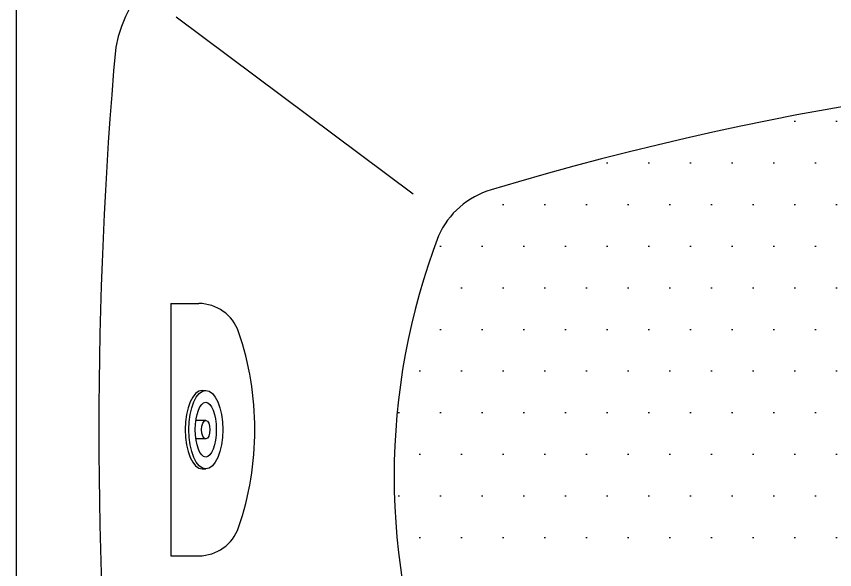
# Model space of a CAD drawing. Header units: millimetres. Extents: x -1273.14 to -1271.49, y 2236.05 to 2236.88.
# Drawn here: x -1273.1428 to -1272.6518, y 2236.3789 to 2236.7111 of the extents above; entities that cross this region are included whole.
import ezdxf

# ---------------------------------------------------------------- set-up
doc = ezdxf.new("R2010")
doc.units = ezdxf.units.MM
doc.header["$LTSCALE"] = 10
doc.layers.add('jacuzzi', color=1, linetype='Continuous')

msp = doc.modelspace()

# ---------------------------------------------------------------- hatches: boundary and pattern name
at = {"layer": 'jacuzzi'}
h = msp.add_hatch(dxfattribs=at)
h.set_pattern_fill('DOTS', color=256, scale=0.3999999999999959, style=0)
h.set_pattern_definition([(0, (-1275.100723367195, 2235.14814353125), (0.01249999999999987, 0.02499999999999974), [0, -0.02499999999999974])])
edge = h.paths.add_edge_path()
edge.add_arc((-1272.317763148558, 2234.798104752317), 1.887818877550998, 73.3740583773463, 106.6259416226537)
edge.add_arc((-1272.843458012013, 2236.558601293678), 0.05051020408163213, 106.6259416226537, 155.7594702056402)
edge.add_arc((-1272.510623645521, 2236.434976771317), 0.4054614102997955, 159.1425122165885, 200.8574877834114)
edge.add_arc((-1272.843458012013, 2236.311352248957), 0.05051020408163213, 204.2405297943597, 253.3740583773463)
edge.add_arc((-1272.317763148558, 2239.863608323746), 3.640943877550986, 261.4684754869301, 267.529038594441)
edge.add_line((-1272.475057208621, 2236.225737589409), (-1272.450672933696, 2236.249388732641))
edge.add_line((-1272.39354602528, 2236.245458002869), (-1272.450672933696, 2236.249388732641))
edge.add_arc((-1272.392854985293, 2236.281001138273), 0.03554999999999973, 269.2027269801044, 360)
edge.add_arc((-1272.317763148558, 2236.287923629868), 0.03954183673469335, 0, 180)
edge.add_arc((-1272.242671311823, 2236.281001138273), 0.03554999999999973, 180, 270.7972730211982)
edge.add_line((-1272.241980271836, 2236.245458002869), (-1272.18485336342, 2236.249388732641))
edge.add_line((-1272.160469088495, 2236.225737589409), (-1272.18485336342, 2236.249388732641))
edge.add_arc((-1272.317763148558, 2239.863608323745), 3.640943877550603, 272.470961405559, 278.53152451307)
edge.add_arc((-1272.124902651595, 2236.434976771317), 0.4054614102997955, 339.1425122165885, 380.8574877834114)
edge.add_arc((-1271.792068285103, 2236.311352248957), 0.05051020408163213, 286.6259416226537, 335.7594702056402)
edge.add_arc((-1271.792068285103, 2236.558601293678), 0.05051020408163213, 24.24052979435978, 73.3740583773463)

# ---------------------------------------------------------------- linework, layer by layer
for p, q in [((-1272.904749205272, 2236.604412456129), (-1273.046960211177, 2236.710705891569)), ((-1273.050161107742, 2236.538688935991), (-1273.050161107742, 2236.387158323746)), ((-1273.050161107742, 2236.538688935991), (-1273.033324373048, 2236.538688935991)), ((-1273.031233668698, 2236.486493643526), (-1273.029115189374, 2236.486493643526)), ((-1273.029115189374, 2236.468362860125), (-1273.035043015067, 2236.468362860125)), ((-1273.029115189374, 2236.457484399612), (-1273.035043015067, 2236.457484399612)), ((-1273.031233668698, 2236.439353616211), (-1273.029115189374, 2236.439353616211)), ((-1273.050161107742, 2236.387158323746), (-1273.033324373048, 2236.387158323746))]:
    msp.add_line(p, q, dxfattribs=at)
at = {"layer": 'jacuzzi', "color": 3}
msp.add_lwpolyline([(-1273.117508046517, 2236.877923629868, 0.414213562373095), (-1273.142763148558, 2236.852668527828, -0.414213562373095), (-1273.117508046517, 2236.877923629868), (-1271.518018250599, 2236.877923629868, -0.414213562373095), (-1271.492763148558, 2236.852668527828), (-1271.492763148558, 2236.073178731909, -0.414213562373095), (-1271.518018250599, 2236.047923629868), (-1273.117508046517, 2236.047923629868, -0.414213562373095), (-1273.142763148558, 2236.073178731909), (-1273.142763148558, 2236.852668527828)], format="xyb", dxfattribs=at)
at = {"layer": 'jacuzzi'}
for centre, radius, start, end in [((-1273.000625997371, 2236.676074094033), 0.08418367346938689, 99.65403222293064, 168.6310975696423), ((-1270.479249493796, 2236.463023229022), 2.614015263843979, 174.9599730419052, 185.0400485186858), ((-1272.317763148558, 2234.798104752317), 1.887818877550998, 73.3740583773463, 106.6259416226537), ((-1272.843458012013, 2236.558601293678), 0.05051020408163213, 106.6259416226537, 155.7594702056402), ((-1272.510623645521, 2236.434976771317), 0.4054614102997955, 159.1425122165885, 200.8574877834114), ((-1273.033324373048, 2236.51343383395), 0.02525510204081607, 18.92464441513579, 90), ((-1273.180645801619, 2236.462923629868), 0.1809948979591814, 341.0753555848642, 18.92464441513579), ((-1273.033324373048, 2236.412413425787), 0.02525510204081607, 270, 341.0753555848642)]:
    msp.add_arc(centre, radius, start, end, dxfattribs=at)
for centre, major_axis, ratio, start_param, end_param in [((-1273.031233668698, 2236.462923629868), (0, 0.02357001365707929), 0.4319527517569434, 6.283185307179586, 9.42477796076938), ((-1273.029115189374, 2236.462923629868), (0, -0.005439230256219379), 0.4618882339361123, -3.141592653589793, 3.141592653589793)]:
    msp.add_ellipse(centre, major_axis=major_axis, ratio=ratio, start_param=start_param, end_param=end_param, dxfattribs=at)
for major_axis, ratio in [((0, 0.02357001365707929), 0.4319527517569434), ((0, 0.01645716594759777), 0.3816444813108654)]:
    msp.add_ellipse((-1273.029115189374, 2236.462923629868), major_axis=major_axis, ratio=ratio, dxfattribs=at)

doc.saveas('drawing.dxf')
